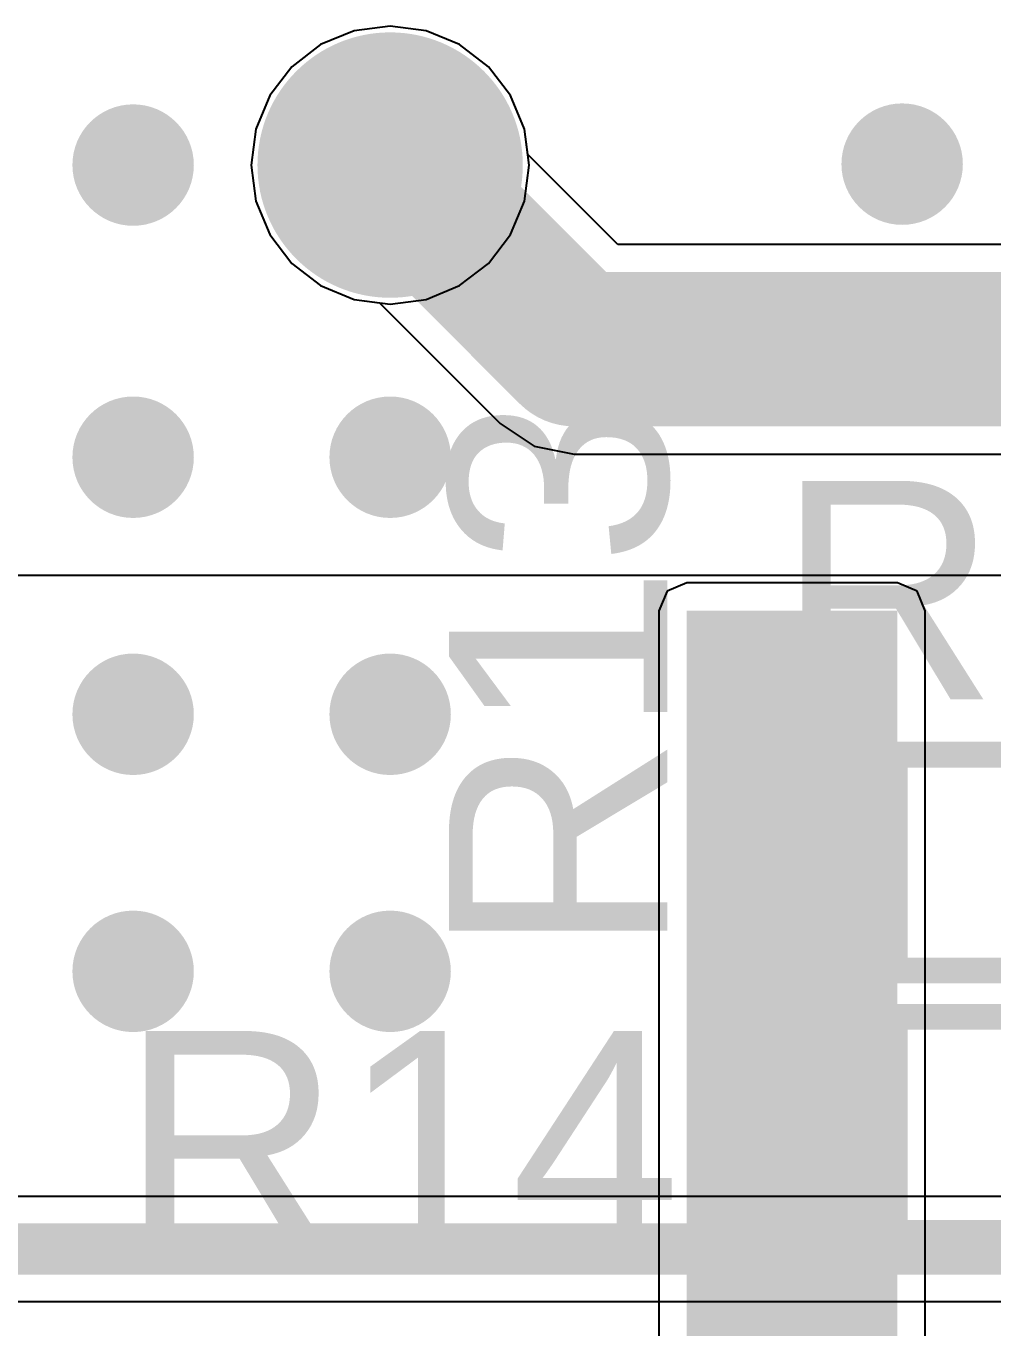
# Model space of a CAD drawing. Header units: millimetres. Extents: x -3 to 5381, y -54 to 5355.
# Drawn here: x 23.89 to 28.67, y -11.27 to -4.83 of the extents above; entities that cross this region are included whole.
import ezdxf

# ---------------------------------------------------------------- set-up
doc = ezdxf.new("R2010")
doc.units = ezdxf.units.MM
for name, color, linetype in [('BottomLayer', 5, 'Continuous'), ('BottomSolder', 6, 'Continuous'), ('PadHoleLayer', 156, 'Continuous'), ('TopLayer', 1, 'Continuous'), ('TopOverlay', 2, 'Continuous'), ('TopPaste', 8, 'Continuous'), ('TopSolder', 216, 'Continuous'), ('ViaHoleLayer', 16, 'Continuous')]:
    doc.layers.add(name, color=color, linetype=linetype)
doc.styles.add('Arial', font='', dxfattribs={"height": 0.2})
doc.styles.get('Arial').set_extended_font_data('Arial')

# ---------------------------------------------------------------- blocks, each defined once
blk = doc.blocks.new('RES_0603_2')
at = {"layer": 'TopLayer'}
for points in [[(-0.3809999999999999, 0.4445), (-0.3809999999999999, -0.4445), (-1.143, -0.4445), (-1.143, 0.4445)], [(1.143, 0.4445), (1.143, -0.4445), (0.3809999999999999, -0.4445), (0.3809999999999999, 0.4445)]]:
    blk.add_hatch(color=1, dxfattribs=at).paths.add_polyline_path(points)
at = {"layer": 'TopPaste'}
for points in [[(-0.3809999999999999, 0.4445), (-0.3809999999999999, -0.4445), (-1.143, -0.4445), (-1.143, 0.4445)], [(1.143, 0.4445), (1.143, -0.4445), (0.3809999999999999, -0.4445), (0.3809999999999999, 0.4445)]]:
    blk.add_hatch(color=8, dxfattribs=at).paths.add_polyline_path(points)
at = {"layer": 'TopSolder'}
for points in [[(-0.2794, 0.5460999999999999), (-0.2794, -0.5460999999999999), (-1.2446, -0.5460999999999999), (-1.2446, 0.5460999999999999)], [(1.2446, 0.5460999999999999), (1.2446, -0.5460999999999999), (0.2794, -0.5460999999999999), (0.2794, 0.5460999999999999)]]:
    blk.add_hatch(color=216, dxfattribs=at).paths.add_polyline_path(points)
at = {"layer": 'TopOverlay', "const_width": 0.127}
for points in [[(-1.2192, 0.5334), (-1.2192, -0.5334)], [(1.2192, 0.5334), (-1.2192, 0.5334)], [(1.2192, 0.5334), (1.2192, -0.5334)], [(1.2192, -0.5334), (-1.2192, -0.5334)]]:
    blk.add_lwpolyline(points, dxfattribs=at)
at = {"layer": 'TopOverlay', "const_width": 0.0635}
for points in [[(-1.25095, 0.5334, 1), (-1.18745, 0.5334, 1)], [(-1.25095, 0.5334, 1), (-1.18745, 0.5334, 1)], [(1.18745, 0.5334, 1), (1.25095, 0.5334, 1)], [(1.18745, 0.5334, 1), (1.25095, 0.5334, 1)], [(-1.25095, -0.5334, 1), (-1.18745, -0.5334, 1)], [(-1.25095, -0.5334, 1), (-1.18745, -0.5334, 1)], [(1.18745, -0.5334, 1), (1.25095, -0.5334, 1)], [(1.18745, -0.5334, 1), (1.25095, -0.5334, 1)]]:
    blk.add_lwpolyline(points, format="xyb", close=True, dxfattribs=at)
blk = doc.blocks.new('RES_0603_3')
at = {"layer": 'TopLayer'}
for points in [[(-0.3809999999999999, 0.4445), (-0.3809999999999999, -0.4445), (-1.143, -0.4445), (-1.143, 0.4445)], [(1.143, 0.4445), (1.143, -0.4445), (0.3809999999999999, -0.4445), (0.3809999999999999, 0.4445)]]:
    blk.add_hatch(color=1, dxfattribs=at).paths.add_polyline_path(points)
at = {"layer": 'TopPaste'}
for points in [[(-0.3809999999999999, 0.4445), (-0.3809999999999999, -0.4445), (-1.143, -0.4445), (-1.143, 0.4445)], [(1.143, 0.4445), (1.143, -0.4445), (0.3809999999999999, -0.4445), (0.3809999999999999, 0.4445)]]:
    blk.add_hatch(color=8, dxfattribs=at).paths.add_polyline_path(points)
at = {"layer": 'TopSolder'}
for points in [[(-0.2794, 0.5460999999999999), (-0.2794, -0.5460999999999999), (-1.2446, -0.5460999999999999), (-1.2446, 0.5460999999999999)], [(1.2446, 0.5460999999999999), (1.2446, -0.5460999999999999), (0.2794, -0.5460999999999999), (0.2794, 0.5460999999999999)]]:
    blk.add_hatch(color=216, dxfattribs=at).paths.add_polyline_path(points)
at = {"layer": 'TopOverlay', "const_width": 0.127}
for points in [[(-1.2192, 0.5334), (-1.2192, -0.5334)], [(1.2192, 0.5334), (-1.2192, 0.5334)], [(1.2192, 0.5334), (1.2192, -0.5334)], [(1.2192, -0.5334), (-1.2192, -0.5334)]]:
    blk.add_lwpolyline(points, dxfattribs=at)
at = {"layer": 'TopOverlay', "const_width": 0.0635}
for points in [[(-1.25095, 0.5334, 1), (-1.18745, 0.5334, 1)], [(-1.25095, 0.5334, 1), (-1.18745, 0.5334, 1)], [(1.18745, 0.5334, 1), (1.25095, 0.5334, 1)], [(1.18745, 0.5334, 1), (1.25095, 0.5334, 1)], [(-1.25095, -0.5334, 1), (-1.18745, -0.5334, 1)], [(-1.25095, -0.5334, 1), (-1.18745, -0.5334, 1)], [(1.18745, -0.5334, 1), (1.25095, -0.5334, 1)], [(1.18745, -0.5334, 1), (1.25095, -0.5334, 1)]]:
    blk.add_lwpolyline(points, format="xyb", close=True, dxfattribs=at)
blk = doc.blocks.new('TH_0_75_0_6_B_42')
at = {"layer": 'BottomLayer'}
h = blk.add_hatch(color=5, dxfattribs=at)
edge = h.paths.add_edge_path()
edge.add_arc((0, 0), 0.5539994, 0, 360)
at = {"layer": 'BottomSolder'}
h = blk.add_hatch(color=6, dxfattribs=at)
edge = h.paths.add_edge_path()
edge.add_arc((0, 0), 0.6555993999999999, 0, 360)
at = {"layer": 'PadHoleLayer'}
h = blk.add_hatch(color=156, dxfattribs=at)
edge = h.paths.add_edge_path()
edge.add_arc((0, 0), 0.2999994, 0, 360)
at = {"layer": 'TopLayer'}
h = blk.add_hatch(color=1, dxfattribs=at)
edge = h.paths.add_edge_path()
edge.add_arc((0, 0), 0.5539994, 0, 360)
at = {"layer": 'TopSolder'}
h = blk.add_hatch(color=216, dxfattribs=at)
edge = h.paths.add_edge_path()
edge.add_arc((0, 0), 0.6555993999999999, 0, 360)

msp = doc.modelspace()

# ---------------------------------------------------------------- hatches: boundary and pattern name
at = {"layer": 'BottomLayer'}
h = msp.add_hatch(color=5, dxfattribs=at)
edge = h.paths.add_edge_path()
edge.add_arc((24.4170708, -5.51972226), 0.2999994, 0, 360)
h = msp.add_hatch(color=5, dxfattribs=at)
edge = h.paths.add_edge_path()
edge.add_arc((28.21716226, -5.515051199999999), 0.2999994, 0, 360)
h = msp.add_hatch(color=5, dxfattribs=at)
edge = h.paths.add_edge_path()
edge.add_arc((24.4170708, -6.963204259999999), 0.2999994, 0, 360)
h = msp.add_hatch(color=5, dxfattribs=at)
edge = h.paths.add_edge_path()
edge.add_arc((25.6870708, -6.963204259999999), 0.2999994, 0, 360)
h = msp.add_hatch(color=5, dxfattribs=at)
edge = h.paths.add_edge_path()
edge.add_arc((24.4170708, -8.233204259999999), 0.2999994, 0, 360)
h = msp.add_hatch(color=5, dxfattribs=at)
edge = h.paths.add_edge_path()
edge.add_arc((25.6870708, -8.233204259999999), 0.2999994, 0, 360)
h = msp.add_hatch(color=5, dxfattribs=at)
edge = h.paths.add_edge_path()
edge.add_arc((24.4170708, -9.50320426), 0.2999994, 0, 360)
h = msp.add_hatch(color=5, dxfattribs=at)
edge = h.paths.add_edge_path()
edge.add_arc((25.6870708, -9.50320426), 0.2999994, 0, 360)
at = {"layer": 'TopLayer'}
h = msp.add_hatch(color=1, dxfattribs=at)
edge = h.paths.add_edge_path()
edge.add_arc((24.4170708, -5.51972226), 0.2999994, 0, 360)
h = msp.add_hatch(color=1, dxfattribs=at)
edge = h.paths.add_edge_path()
edge.add_arc((28.21716226, -5.515051199999999), 0.2999994, 0, 360)
h = msp.add_hatch(color=1, dxfattribs=at)
edge = h.paths.add_edge_path()
edge.add_arc((24.4170708, -6.963204259999999), 0.2999994, 0, 360)
h = msp.add_hatch(color=1, dxfattribs=at)
edge = h.paths.add_edge_path()
edge.add_arc((25.6870708, -6.963204259999999), 0.2999994, 0, 360)
msp.add_hatch(color=1, dxfattribs=at).paths.add_polyline_path([(27.1526, -12.446), (28.194, -12.446), (28.194, -7.7216), (27.1526, -7.7216)])
h = msp.add_hatch(color=1, dxfattribs=at)
edge = h.paths.add_edge_path()
edge.add_arc((24.4170708, -8.233204259999999), 0.2999994, 0, 360)
h = msp.add_hatch(color=1, dxfattribs=at)
edge = h.paths.add_edge_path()
edge.add_arc((25.6870708, -8.233204259999999), 0.2999994, 0, 360)
h = msp.add_hatch(color=1, dxfattribs=at)
edge = h.paths.add_edge_path()
edge.add_arc((24.4170708, -9.50320426), 0.2999994, 0, 360)
h = msp.add_hatch(color=1, dxfattribs=at)
edge = h.paths.add_edge_path()
edge.add_arc((25.6870708, -9.50320426), 0.2999994, 0, 360)
at = {"layer": 'ViaHoleLayer'}
h = msp.add_hatch(color=16, dxfattribs=at)
edge = h.paths.add_edge_path()
edge.add_arc((24.4170708, -5.51972226), 0.1499997, 0, 360)
h = msp.add_hatch(color=16, dxfattribs=at)
edge = h.paths.add_edge_path()
edge.add_arc((28.21716226, -5.515051199999999), 0.1499997, 0, 360)
h = msp.add_hatch(color=16, dxfattribs=at)
edge = h.paths.add_edge_path()
edge.add_arc((24.4170708, -6.963204259999999), 0.1499997, 0, 360)
h = msp.add_hatch(color=16, dxfattribs=at)
edge = h.paths.add_edge_path()
edge.add_arc((25.6870708, -6.963204259999999), 0.1499997, 0, 360)
h = msp.add_hatch(color=16, dxfattribs=at)
edge = h.paths.add_edge_path()
edge.add_arc((24.4170708, -8.233204259999999), 0.1499997, 0, 360)
h = msp.add_hatch(color=16, dxfattribs=at)
edge = h.paths.add_edge_path()
edge.add_arc((25.6870708, -8.233204259999999), 0.1499997, 0, 360)
h = msp.add_hatch(color=16, dxfattribs=at)
edge = h.paths.add_edge_path()
edge.add_arc((24.4170708, -9.50320426), 0.1499997, 0, 360)
h = msp.add_hatch(color=16, dxfattribs=at)
edge = h.paths.add_edge_path()
edge.add_arc((25.6870708, -9.50320426), 0.1499997, 0, 360)

# ---------------------------------------------------------------- linework, layer by layer
at = {"layer": 'BottomLayer'}
for p, q in [((25.50929366, -4.85624886), (25.34363232, -4.9248695)), ((25.6870708, -4.8328453), (25.50929366, -4.85624886)), ((25.86484794, -4.85624886), (25.6870708, -4.8328453)), ((26.03050928, -4.9248695), (25.86484794, -4.85624886)), ((25.34363232, -4.9248695), (25.20137454, -5.034026)), ((26.17276706, -5.034026), (26.03050928, -4.9248695)), ((25.20137454, -5.034026), (25.09221804, -5.176283779999999)), ((26.28192356, -5.176283779999999), (26.17276706, -5.034026)), ((25.09221804, -5.176283779999999), (25.0235974, -5.341945119999999)), ((26.3505442, -5.341945119999999), (26.28192356, -5.176283779999999)), ((25.0235974, -5.341945119999999), (25.00019384, -5.51972226)), ((26.37394776, -5.51972226), (26.3505442, -5.341945119999999)), ((25.00019384, -5.51972226), (25.0235974, -5.6974994)), ((26.3505442, -5.6974994), (26.37394776, -5.51972226)), ((25.0235974, -5.6974994), (25.09221804, -5.86316074)), ((26.28192356, -5.86316074), (26.3505442, -5.6974994)), ((25.09221804, -5.86316074), (25.20137454, -6.00541852)), ((26.17276706, -6.00541852), (26.28192356, -5.86316074)), ((25.20137454, -6.00541852), (25.34363232, -6.11457502)), ((26.03050928, -6.11457502), (26.17276706, -6.00541852)), ((25.34363232, -6.11457502), (25.50929366, -6.18319566)), ((25.86484794, -6.18319566), (26.03050928, -6.11457502)), ((25.50929366, -6.18319566), (25.6870708, -6.206599219999999)), ((25.6870708, -6.206599219999999), (25.86484794, -6.18319566)), ((29.74559964, -10.6158284), (21.48390674, -10.6158284)), ((21.48390674, -11.13378012), (30.42580402, -11.13378012))]:
    msp.add_line(p, q, dxfattribs=at)
at = {"layer": 'BottomLayer', "const_width": 0.254}
msp.add_lwpolyline([(21.14340196, -10.87480426), (30.7663088, -10.87480426)], dxfattribs=at)
at = {"layer": 'TopLayer'}
for p, q in [((25.50929366, -4.85624886), (25.34363232, -4.9248695)), ((25.50929366, -4.85624886), (25.34363232, -4.9248695)), ((25.6870708, -4.8328453), (25.50929366, -4.85624886)), ((25.6870708, -4.8328453), (25.50929366, -4.85624886)), ((25.86484794, -4.85624886), (25.6870708, -4.8328453)), ((25.86484794, -4.85624886), (25.6870708, -4.8328453)), ((26.03050928, -4.9248695), (25.86484794, -4.85624886)), ((26.03050928, -4.9248695), (25.86484794, -4.85624886)), ((25.34363232, -4.9248695), (25.20137454, -5.034026)), ((25.34363232, -4.9248695), (25.20137454, -5.034026)), ((26.17276706, -5.034026), (26.03050928, -4.9248695)), ((26.17276706, -5.034026), (26.03050928, -4.9248695)), ((25.20137454, -5.034026), (25.09221804, -5.176283779999999)), ((25.20137454, -5.034026), (25.09221804, -5.176283779999999)), ((26.28192356, -5.176283779999999), (26.17276706, -5.034026)), ((26.28192356, -5.176283779999999), (26.17276706, -5.034026)), ((25.09221804, -5.176283779999999), (25.0235974, -5.341945119999999)), ((25.09221804, -5.176283779999999), (25.0235974, -5.341945119999999)), ((26.3505442, -5.341945119999999), (26.28192356, -5.176283779999999)), ((26.3505442, -5.341945119999999), (26.28192356, -5.176283779999999)), ((25.0235974, -5.341945119999999), (25.00019384, -5.51972226)), ((25.0235974, -5.341945119999999), (25.00019384, -5.51972226)), ((26.36703134, -5.46718744), (26.3505442, -5.341945119999999)), ((26.36703134, -5.46718744), (26.3505442, -5.341945119999999)), ((26.81169644, -5.911852539999999), (26.36703134, -5.46718744)), ((26.81169644, -5.911852539999999), (26.36703134, -5.46718744)), ((25.00019384, -5.51972226), (25.0235974, -5.6974994)), ((25.00019384, -5.51972226), (25.0235974, -5.6974994)), ((25.0235974, -5.6974994), (25.09221804, -5.86316074)), ((25.0235974, -5.6974994), (25.09221804, -5.86316074)), ((25.09221804, -5.86316074), (25.20137454, -6.00541852)), ((25.09221804, -5.86316074), (25.20137454, -6.00541852)), ((30.658562, -5.911852539999999), (26.81169644, -5.911852539999999)), ((36.8509677, -5.911852539999999), (26.81169644, -5.911852539999999)), ((25.20137454, -6.00541852), (25.34363232, -6.11457502)), ((25.20137454, -6.00541852), (25.34363232, -6.11457502)), ((25.34363232, -6.11457502), (25.50929366, -6.18319566)), ((25.34363232, -6.11457502), (25.50929366, -6.18319566)), ((25.50929366, -6.18319566), (25.63453598, -6.1996828)), ((25.50929366, -6.18319566), (25.63453598, -6.1996828)), ((25.63453598, -6.1996828), (26.23090512, -6.79605194)), ((25.63453598, -6.1996828), (26.23090512, -6.79605194)), ((26.23090512, -6.79605194), (26.39894136, -6.9083301)), ((26.23090512, -6.79605194), (26.39894136, -6.9083301)), ((26.39894136, -6.9083301), (26.5971528, -6.947755979999999)), ((26.39894136, -6.9083301), (26.5971528, -6.947755979999999)), ((26.5971528, -6.947755979999999), (30.658562, -6.947755979999999)), ((26.5971528, -6.947755979999999), (31.10626748, -6.947755979999999)), ((30.2075088, -7.548118), (21.0348068, -7.548118)), ((27.1526, -7.5841352), (27.05539674, -7.62439674)), ((28.194, -7.5841352), (27.1526, -7.5841352)), ((28.29120326, -7.62439674), (28.194, -7.5841352)), ((27.05539674, -7.62439674), (27.0151352, -7.7216)), ((28.3314648, -7.7216), (28.29120326, -7.62439674)), ((27.0151352, -7.7216), (27.0151352, -12.446)), ((28.3314648, -11.5465352), (28.3314648, -7.7216))]:
    msp.add_line(p, q, dxfattribs=at)
at = {"layer": 'TopLayer', "const_width": 0.7619999999999999}
for points in [[(25.6870708, -5.51972226), (26.5971528, -6.429804259999999)], [(26.5971528, -6.429804259999999), (37.06551134, -6.429804259999999)]]:
    msp.add_lwpolyline(points, dxfattribs=at)
at = {"layer": 'TopLayer', "const_width": 0.3809999999999999}
for points in [[(25.4965708, -5.51972226, 1), (25.8775708, -5.51972226, 1)], [(26.4066528, -6.429804259999999, 1), (26.7876528, -6.429804259999999, 1)], [(26.4066528, -6.429804259999999, 1), (26.7876528, -6.429804259999999, 1)]]:
    msp.add_lwpolyline(points, format="xyb", close=True, dxfattribs=at)

# ---------------------------------------------------------------- block references
for name, p, rotation in [('TH_0_75_0_6_B_42', (25.6870708, -5.51972226), 90), ('RES_0603_3', (28.5242, -8.966199999999999), 180), ('RES_0603_2', (28.5242, -10.2616), 180)]:
    msp.add_blockref(name, p, dxfattribs=dict(rotation=rotation))

# ---------------------------------------------------------------- texts
at = {"layer": 'TopOverlay', "style": 'Arial'}
msp.add_text('R13', height=1.0795, rotation=90, dxfattribs=at).set_placement((27.05717474, -9.42613812))
for s, p in [('R5', (27.59950792, -8.15957474)), ('R14', (24.35586188, -10.87737474))]:
    msp.add_text(s, height=1.0795, dxfattribs=at).set_placement(p)

doc.saveas('drawing.dxf')
